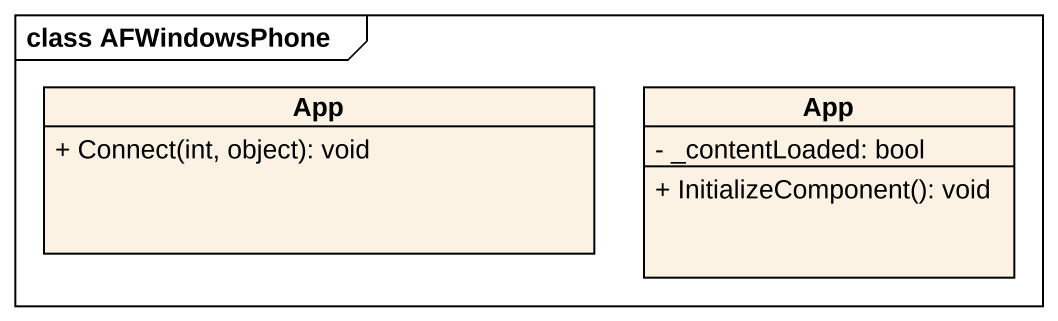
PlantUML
@startuml
mainframe class AFWindowsPhone
hide circle
hide empty members
skinparam classAttributeIconSize 0
class App {
  + Connect(int, object): void
}
class "App" as App_2 {
  - _contentLoaded: bool
  + InitializeComponent(): void
}
@enduml
